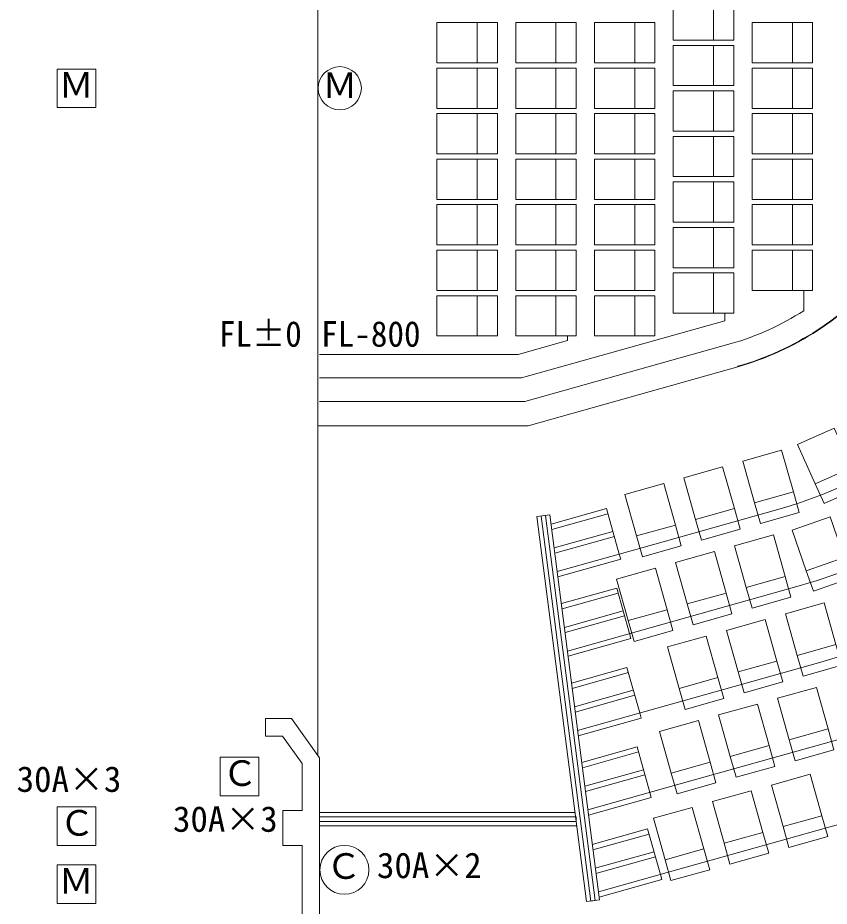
# Model space of a CAD drawing. Units: millimetres, scale not verified. Extents: x -28517 to 27483, y -20527 to 18885.
# Drawn here: x -9173 to 107, y -10344 to -183 of the extents above; entities that cross this region are included whole.
import ezdxf
from ezdxf.enums import TextEntityAlignment as Align

# ---------------------------------------------------------------- set-up
doc = ezdxf.new("R2010")
doc.units = ezdxf.units.MM
doc.header["$LTSCALE"] = 200
for name, color, linetype, lineweight in [('0-0', 7, 'Continuous', 9), ('0-2', 7, 'Continuous', 9), ('0-3', 7, 'Continuous', 9), ('0-9', 7, 'Continuous', 9), ('0-D', 7, 'Continuous', 9), ('0-E', 7, 'Continuous', 9), ('9-2_舞台照明', 3, 'Continuous', 9), ('9-3_舞台音響', 3, 'Continuous', 9)]:
    doc.layers.add(name, color=color, linetype=linetype, lineweight=lineweight)
doc.styles.add('ＭＳ ゴシック', font='')
doc.styles.get('ＭＳ ゴシック').set_extended_font_data('MS Gothic')

msp = doc.modelspace()

# ---------------------------------------------------------------- linework, layer by layer
at = {"layer": '0-0'}
for p, q in [((-985.3, -438.1), (-985.3, 22.5)), ((-2116.6, -758.4), (-2116.6, -1219)), ((-1886.4, -758.4), (-2116.6, -758.4))]:
    msp.add_line(p, q, dxfattribs=at)
for points in [[(-985.3, 22.5), (-1215.6, 22.5), (-1215.6, -438.1), (-985.3, -438.1)], [(-2116.6, -1219), (-1886.4, -1219), (-1886.4, -758.4)]]:
    msp.add_lwpolyline(points, dxfattribs=at)
for points in [[(-3688.5, -237.8), (-3918.8, -237.8), (-3918.8, -698.4), (-3688.5, -698.4)], [(-2787.4, -237.8), (-3017.7, -237.8), (-3017.7, -698.4), (-2787.4, -698.4)], [(-1886.4, -237.8), (-2116.6, -237.8), (-2116.6, -698.4), (-1886.4, -698.4)], [(-84.2, -237.8), (-314.5, -237.8), (-314.5, -698.4), (-84.2, -698.4)], [(-985.3, -498.1), (-1215.6, -498.1), (-1215.6, -958.7), (-985.3, -958.7)], [(-3688.5, -758.4), (-3918.8, -758.4), (-3918.8, -1219), (-3688.5, -1219)], [(-2787.4, -758.4), (-3017.7, -758.4), (-3017.7, -1219), (-2787.4, -1219)], [(-84.2, -758.4), (-314.5, -758.4), (-314.5, -1219), (-84.2, -1219)], [(-985.3, -1018.7), (-1215.6, -1018.7), (-1215.6, -1479.3), (-985.3, -1479.3)], [(-3688.5, -1279.1), (-3918.8, -1279.1), (-3918.8, -1739.6), (-3688.5, -1739.6)], [(-2787.4, -1279.1), (-3017.7, -1279.1), (-3017.7, -1739.6), (-2787.4, -1739.6)], [(-1886.4, -1279.1), (-2116.6, -1279.1), (-2116.6, -1739.6), (-1886.4, -1739.6)], [(-84.2, -1279.1), (-314.5, -1279.1), (-314.5, -1739.6), (-84.2, -1739.6)], [(-985.3, -1539.4), (-1215.6, -1539.4), (-1215.6, -1999.9), (-985.3, -1999.9)], [(-3688.5, -1799.7), (-3918.8, -1799.7), (-3918.8, -2260.2), (-3688.5, -2260.2)], [(-2787.4, -1799.7), (-3017.7, -1799.7), (-3017.7, -2260.2), (-2787.4, -2260.2)], [(-1886.4, -1799.7), (-2116.6, -1799.7), (-2116.6, -2260.2), (-1886.4, -2260.2)], [(-84.2, -1799.7), (-314.5, -1799.7), (-314.5, -2260.2), (-84.2, -2260.2)], [(-985.3, -2060), (-1215.6, -2060), (-1215.6, -2520.5), (-985.3, -2520.5)], [(-3688.5, -2320.3), (-3918.8, -2320.3), (-3918.8, -2780.8), (-3688.5, -2780.8)], [(-2787.4, -2320.3), (-3017.7, -2320.3), (-3017.7, -2780.8), (-2787.4, -2780.8)], [(-1886.4, -2320.3), (-2116.6, -2320.3), (-2116.6, -2780.8), (-1886.4, -2780.8)], [(-84.2, -2320.3), (-314.5, -2320.3), (-314.5, -2780.8), (-84.2, -2780.8)], [(-985.3, -2580.6), (-1215.6, -2580.6), (-1215.6, -3041.2), (-985.3, -3041.2)], [(-3688.5, -2840.9), (-3918.8, -2840.9), (-3918.8, -3301.5), (-3688.5, -3301.5)], [(-2787.4, -2840.9), (-3017.7, -2840.9), (-3017.7, -3301.5), (-2787.4, -3301.5)], [(-1886.4, -2840.9), (-2116.6, -2840.9), (-2116.6, -3301.5), (-1886.4, -3301.5)], [(-84.2, -2840.9), (-314.5, -2840.9), (-314.5, -3301.5), (-84.2, -3301.5)], [(-985.3, -3101.2), (-1215.6, -3101.2), (-1215.6, -3561.8), (-985.3, -3561.8)], [(-3688.5, -3361.5), (-3918.8, -3361.5), (-3918.8, -3822.1), (-3688.5, -3822.1)], [(-2787.4, -3361.5), (-3017.7, -3361.5), (-3017.7, -3822.1), (-2787.4, -3822.1)], [(-1886.4, -3361.5), (-2116.6, -3361.5), (-2116.6, -3822.1), (-1886.4, -3822.1)], [(49.5, -5739.4), (-51.9, -5514.2), (368.1, -5325.2), (469.4, -5550.4)], [(-679.7, -5967.6), (-746.6, -5729.9), (-303.2, -5605.2), (-236.4, -5842.9)], [(-1354.4, -6157.4), (-1421.2, -5919.6), (-977.9, -5794.9), (-911, -6032.7)], [(-2029, -6347.1), (-2095.9, -6109.4), (-1652.5, -5984.7), (-1585.7, -6222.4)], [(-73.9, -6741.4), (-155.2, -6508.2), (279.6, -6356.5), (361, -6589.7)], [(-774.4, -6935.5), (-841.3, -6697.8), (-398, -6573.1), (-331.1, -6810.8)], [(-1449.1, -7125.3), (-1516, -6887.5), (-1072.6, -6762.8), (-1005.8, -7000.6)], [(-2123.7, -7315), (-2190.6, -7077.3), (-1747.3, -6952.6), (-1680.4, -7190.3)], [(-192.2, -7713), (-259.1, -7475.2), (184.3, -7350.5), (251.1, -7588.3)], [(-866.9, -7902.7), (-933.7, -7665), (-490.4, -7540.3), (-423.5, -7778)], [(-1541.5, -8092.5), (-1608.4, -7854.8), (-1165, -7730.1), (-1098.2, -7967.8)], [(-282.9, -8679.7), (-349.8, -8442), (93.6, -8317.3), (160.5, -8555)], [(-957.5, -8869.5), (-1024.4, -8631.7), (-581.1, -8507), (-514.2, -8744.8)], [(-1632.2, -9059.3), (-1699.1, -8821.5), (-1255.7, -8696.8), (-1188.8, -8934.5)], [(-353.2, -9671.9), (-420, -9434.2), (23.3, -9309.5), (90.2, -9547.2)], [(-1027.8, -9861.7), (-1094.7, -9624), (-651.3, -9499.3), (-584.5, -9737)], [(-1702.5, -10051.5), (-1769.3, -9813.7), (-1326, -9689), (-1259.1, -9926.8)]]:
    msp.add_lwpolyline(points, close=True, dxfattribs=at)
at = {"layer": '0-2'}
for p, q in [((-184.3, -3301.5), (-184.3, -3533.1)), ((-3412.7, -4302.6), (-1085.4, -3648)), ((-1085.4, -3648), (-1085.4, -3561.8)), ((-2887.6, -3822.1), (-2887.6, -3874.1)), ((-3450, -4032.3), (-2887.6, -3874.1)), ((-3375.4, -4573), (-1014.9, -3909)), ((-5720.9, -4032.3), (-3450, -4032.3)), ((-5720.9, -4302.6), (-3412.7, -4302.6)), ((-5720.9, -4573), (-3375.4, -4573)), ((-2670.4, -10292.2), (-3235.9, -5887.7)), ((-2521.4, -10273.1), (-3086.9, -5868.6)), ((-2440, -5797.1), (-3073.2, -5975.2)), ((-2440, -5797.1), (-2293.6, -6317.6)), ((-482.1, -5808), (-2037.2, -6245.4)), ((-2366.8, -6057.3), (-3038.4, -6246.3)), ((-2037.2, -6245.4), (-3003.6, -6517.3)), ((-2323.3, -6705.5), (-2956.6, -6883.7)), ((-2323.3, -6705.5), (-2176.9, -7226)), ((-235.4, -6679.9), (-1941, -7159.6)), ((-2250.1, -6965.8), (-2921.8, -7154.7)), ((-1941, -7159.6), (-2887, -7425.7)), ((-2206.7, -7614), (-2839.9, -7792.1)), ((-2206.7, -7614), (-2060.3, -8134.4)), ((9.9, -7552.1), (-1877.5, -8083)), ((-2133.5, -7874.2), (-2805.1, -8063.1)), ((-1877.5, -8083), (-2770.3, -8334.2)), ((255.3, -8424.3), (-1760.9, -8991.5)), ((-2090.1, -8522.4), (-2723.3, -8700.5)), ((-2090.1, -8522.4), (-1943.7, -9042.9)), ((-2016.9, -8782.6), (-2688.5, -8971.6)), ((-1760.9, -8991.5), (-2653.7, -9242.6)), ((-5720.9, -9273.5), (-2801.1, -9273.5)), ((508.7, -9325.5), (-1625, -9925.7)), ((-5720.9, -9423.7), (-2781.9, -9423.7)), ((-1969.6, -9461), (-2602.8, -9639.1)), ((-1969.6, -9461), (-1823.2, -9981.4)), ((-1896.4, -9721.2), (-2568, -9910.1)), ((-1625, -9925.7), (-2533.2, -10181.1)), ((-2521.4, -10273.1), (-2670.4, -10292.2))]:
    msp.add_line(p, q, dxfattribs=at)
for radius, start, end in [(5912, 285.71065, 350.74197), (6818.1, 285.71065, 351.98103), (3303.9, 285.71066, 320.59946), (5005.9, 285.69534, 334.77363), (3033.6, 285.71066, 302.99417)]:
    msp.add_arc((-1836.3, -988.7), radius, start, end, dxfattribs=at)
at = {"layer": '0-3'}
for points in [[(-1215.6, 22.5), (-1676.1, 22.5), (-1676.1, -438.1), (-1215.6, -438.1)], [(-3918.8, -237.8), (-4379.3, -237.8), (-4379.3, -698.4), (-3918.8, -698.4)], [(-3017.7, -237.8), (-3478.3, -237.8), (-3478.3, -698.4), (-3017.7, -698.4)], [(-2116.6, -237.8), (-2577.2, -237.8), (-2577.2, -698.4), (-2116.6, -698.4)], [(-314.5, -237.8), (-775, -237.8), (-775, -698.4), (-314.5, -698.4)], [(-1215.6, -498.1), (-1676.1, -498.1), (-1676.1, -958.7), (-1215.6, -958.7)], [(-3918.8, -758.4), (-4379.3, -758.4), (-4379.3, -1219), (-3918.8, -1219)], [(-3017.7, -758.4), (-3478.3, -758.4), (-3478.3, -1219), (-3017.7, -1219)], [(-2116.6, -758.4), (-2577.2, -758.4), (-2577.2, -1219), (-2116.6, -1219)], [(-314.5, -758.4), (-775, -758.4), (-775, -1219), (-314.5, -1219)], [(-1215.6, -1018.7), (-1676.1, -1018.7), (-1676.1, -1479.3), (-1215.6, -1479.3)], [(-3918.8, -1279.1), (-4379.3, -1279.1), (-4379.3, -1739.6), (-3918.8, -1739.6)], [(-3017.7, -1279.1), (-3478.3, -1279.1), (-3478.3, -1739.6), (-3017.7, -1739.6)], [(-2116.6, -1279.1), (-2577.2, -1279.1), (-2577.2, -1739.6), (-2116.6, -1739.6)], [(-314.5, -1279.1), (-775, -1279.1), (-775, -1739.6), (-314.5, -1739.6)], [(-1215.6, -1539.4), (-1676.1, -1539.4), (-1676.1, -1999.9), (-1215.6, -1999.9)], [(-3918.8, -1799.7), (-4379.3, -1799.7), (-4379.3, -2260.2), (-3918.8, -2260.2)], [(-3017.7, -1799.7), (-3478.3, -1799.7), (-3478.3, -2260.2), (-3017.7, -2260.2)], [(-2116.6, -1799.7), (-2577.2, -1799.7), (-2577.2, -2260.2), (-2116.6, -2260.2)], [(-314.5, -1799.7), (-775, -1799.7), (-775, -2260.2), (-314.5, -2260.2)], [(-1215.6, -2060), (-1676.1, -2060), (-1676.1, -2520.5), (-1215.6, -2520.5)], [(-3918.8, -2320.3), (-4379.3, -2320.3), (-4379.3, -2780.8), (-3918.8, -2780.8)], [(-3017.7, -2320.3), (-3478.3, -2320.3), (-3478.3, -2780.8), (-3017.7, -2780.8)], [(-2116.6, -2320.3), (-2577.2, -2320.3), (-2577.2, -2780.8), (-2116.6, -2780.8)], [(-314.5, -2320.3), (-775, -2320.3), (-775, -2780.8), (-314.5, -2780.8)], [(-1215.6, -2580.6), (-1676.1, -2580.6), (-1676.1, -3041.2), (-1215.6, -3041.2)], [(-3918.8, -2840.9), (-4379.3, -2840.9), (-4379.3, -3301.5), (-3918.8, -3301.5)], [(-3017.7, -2840.9), (-3478.3, -2840.9), (-3478.3, -3301.5), (-3017.7, -3301.5)], [(-2116.6, -2840.9), (-2577.2, -2840.9), (-2577.2, -3301.5), (-2116.6, -3301.5)], [(-314.5, -2840.9), (-775, -2840.9), (-775, -3301.5), (-314.5, -3301.5)], [(-1215.6, -3101.2), (-1676.1, -3101.2), (-1676.1, -3561.8), (-1215.6, -3561.8)], [(-3918.8, -3361.5), (-4379.3, -3361.5), (-4379.3, -3822.1), (-3918.8, -3822.1)], [(-3017.7, -3361.5), (-3478.3, -3361.5), (-3478.3, -3822.1), (-3017.7, -3822.1)], [(-2116.6, -3361.5), (-2577.2, -3361.5), (-2577.2, -3822.1), (-2116.6, -3822.1)], [(-51.9, -5514.2), (-254.6, -5063.8), (165.3, -4874.8), (368.1, -5325.2)], [(-746.6, -5729.9), (-880.3, -5254.4), (-437, -5129.7), (-303.2, -5605.2)], [(-1421.2, -5919.6), (-1555, -5444.2), (-1111.6, -5319.5), (-977.9, -5794.9)], [(-2095.9, -6109.4), (-2229.6, -5633.9), (-1786.3, -5509.2), (-1652.5, -5984.7)], [(-155.2, -6508.2), (-317.9, -6041.8), (117, -5890.1), (279.6, -6356.5)], [(-841.3, -6697.8), (-975.1, -6222.3), (-531.7, -6097.6), (-398, -6573.1)], [(-1516, -6887.5), (-1649.7, -6412.1), (-1206.4, -6287.4), (-1072.6, -6762.8)], [(-2190.6, -7077.3), (-2324.4, -6601.8), (-1881, -6477.1), (-1747.3, -6952.6)], [(-259.1, -7475.2), (-392.8, -6999.8), (50.5, -6875.1), (184.3, -7350.5)], [(-933.7, -7665), (-1067.5, -7189.5), (-624.1, -7064.8), (-490.4, -7540.3)], [(-1608.4, -7854.8), (-1742.1, -7379.3), (-1298.8, -7254.6), (-1165, -7730.1)], [(-349.8, -8442), (-483.5, -7966.5), (-40.2, -7841.8), (93.6, -8317.3)], [(-1024.4, -8631.7), (-1158.2, -8156.3), (-714.8, -8031.6), (-581.1, -8507)], [(-1699.1, -8821.5), (-1832.8, -8346.1), (-1389.5, -8221.3), (-1255.7, -8696.8)], [(-420, -9434.2), (-553.8, -8958.7), (-110.4, -8834), (23.3, -9309.5)], [(-1094.7, -9624), (-1228.4, -9148.5), (-785.1, -9023.8), (-651.3, -9499.3)], [(-1769.3, -9813.7), (-1903.1, -9338.3), (-1459.7, -9213.6), (-1326, -9689)]]:
    msp.add_lwpolyline(points, close=True, dxfattribs=at)
at = {"layer": '0-9'}
for p, q in [((-6041.3, -8197.3), (-6341.7, -8197.3)), ((-6341.7, -8397.5), (-6341.7, -8197.3)), ((-5720.9, -8647.8), (-6041.3, -8197.3)), ((-6341.7, -8397.5), (-6144.6, -8397.5)), ((-5921.2, -8711.7), (-6144.6, -8397.5)), ((-5921.2, -9248.5), (-5921.2, -8711.7)), ((-5720.9, -12697.6), (-5720.9, -8647.8)), ((-6141.4, -9649), (-5921.2, -9649)), ((-5921.2, -11826.6), (-5921.2, -9649))]:
    msp.add_line(p, q, dxfattribs=at)
msp.add_lwpolyline([(-6141.4, -9649), (-6141.4, -9248.5), (-5921.2, -9248.5)], dxfattribs=at)
at = {"layer": '0-D'}
msp.add_line((-5740.9, -8619.7), (-5740.9, 6642.2), dxfattribs=at)
at = {"layer": '0-E'}
for p, q in [((-3337.3, -4849.3), (-938.9, -4174.7)), ((-5720.9, -4849.3), (-5741, -4849.3)), ((-3337.3, -4849.3), (-5720.9, -4849.3)), ((-3235.9, -5887.7), (-3086.9, -5868.6)), ((-2620.7, -10285.9), (-3186.2, -5881.4)), ((-2571.1, -10279.5), (-3136.6, -5875)), ((-2423.7, -5854.9), (-3065.5, -6035.5)), ((-2350.5, -6115.2), (-3030.7, -6306.5)), ((-2277.3, -6375.4), (-2995.9, -6577.5)), ((-2293.6, -6317.6), (-2277.3, -6375.4)), ((-2307.1, -6763.4), (-2948.8, -6943.9)), ((-2233.9, -7023.6), (-2914, -7214.9)), ((-2160.7, -7283.8), (-2879.3, -7485.9)), ((-2176.9, -7226), (-2160.7, -7283.8)), ((-2190.4, -7671.8), (-2832.2, -7852.3)), ((-2117.2, -7932), (-2797.4, -8123.4)), ((-2044, -8192.3), (-2762.6, -8394.4)), ((-2060.3, -8134.4), (-2044, -8192.3)), ((-2073.8, -8580.2), (-2715.6, -8760.8)), ((-2000.6, -8840.5), (-2680.8, -9031.8)), ((-1943.7, -9042.9), (-1927.4, -9100.7)), ((-1927.4, -9100.7), (-2646, -9302.8)), ((-5720.9, -9323.6), (-2785.3, -9323.6)), ((-5584.8, -9273.5), (-2931.7, -9273.5)), ((-2785.3, -9373.7), (-2785.3, -9323.6)), ((-5720.9, -9373.7), (-2785.3, -9373.7)), ((-1953.3, -9518.8), (-2595.1, -9699.3)), ((-1880.1, -9779), (-2560.3, -9970.3)), ((-1806.9, -10039.2), (-2525.5, -10241.4)), ((-1823.2, -9981.4), (-1806.9, -10039.2)), ((-2620.7, -10285.9), (-2571.1, -10279.5))]:
    msp.add_line(p, q, dxfattribs=at)
msp.add_arc((-1836.3, -988.7), 3309.9, 285.73038, 320.59946, dxfattribs=at)
at = {"layer": '9-2_舞台照明'}
for points in [[(-6417.4, -9080.1), (-6857.4, -9080.1), (-6857.4, -8640.1), (-6417.4, -8640.1)], [(-8280.9, -9649), (-8720.9, -9649), (-8720.9, -9209), (-8280.9, -9209)]]:
    msp.add_lwpolyline(points, close=True, dxfattribs=at)
msp.add_circle((-5437.6, -9928.1), 280, dxfattribs=at)
at = {"layer": '9-3_舞台音響'}
for points in [[(-8720.9, -1208.7), (-8280.9, -1208.7), (-8280.9, -768.7), (-8720.9, -768.7)], [(-8720.9, -10312.4), (-8280.9, -10312.4), (-8280.9, -9872.4), (-8720.9, -9872.4)]]:
    msp.add_lwpolyline(points, close=True, dxfattribs=at)
msp.add_circle((-5490.4, -988.7), 246.8, dxfattribs=at)

# ---------------------------------------------------------------- texts
at = {"layer": '0-E', "style": 'ＭＳ ゴシック', "width": 0.95}
for s, p in [('FL±0', (-6872.4, -4033.3)), ('FL-800', (-5703.7, -4033.3))]:
    msp.add_text(s, height=293.3, dxfattribs=at).set_placement(p, align=Align.BOTTOM_LEFT)
at = {"layer": '9-2_舞台照明', "style": 'ＭＳ ゴシック'}
for s, p in [('Ｃ', (-6832.6, -9056.9)), ('30A×3', (-9185.8, -9125)), ('Ｃ', (-8696.1, -9625.9)), ('30A×3', (-7397.9, -9581.4)), ('Ｃ', (-5645.8, -10119.6)), ('30A×2', (-5065.1, -10111.2))]:
    msp.add_text(s, height=293.3, dxfattribs=at).set_placement(p, align=Align.BOTTOM_LEFT)
at = {"layer": '9-3_舞台音響', "style": 'ＭＳ ゴシック'}
for p in [(-8705.8, -1185.6), (-5690.4, -1188.7), (-8705.8, -10289.3)]:
    msp.add_text('Ｍ', height=293.3, dxfattribs=at).set_placement(p, align=Align.BOTTOM_LEFT)

doc.saveas('drawing.dxf')
